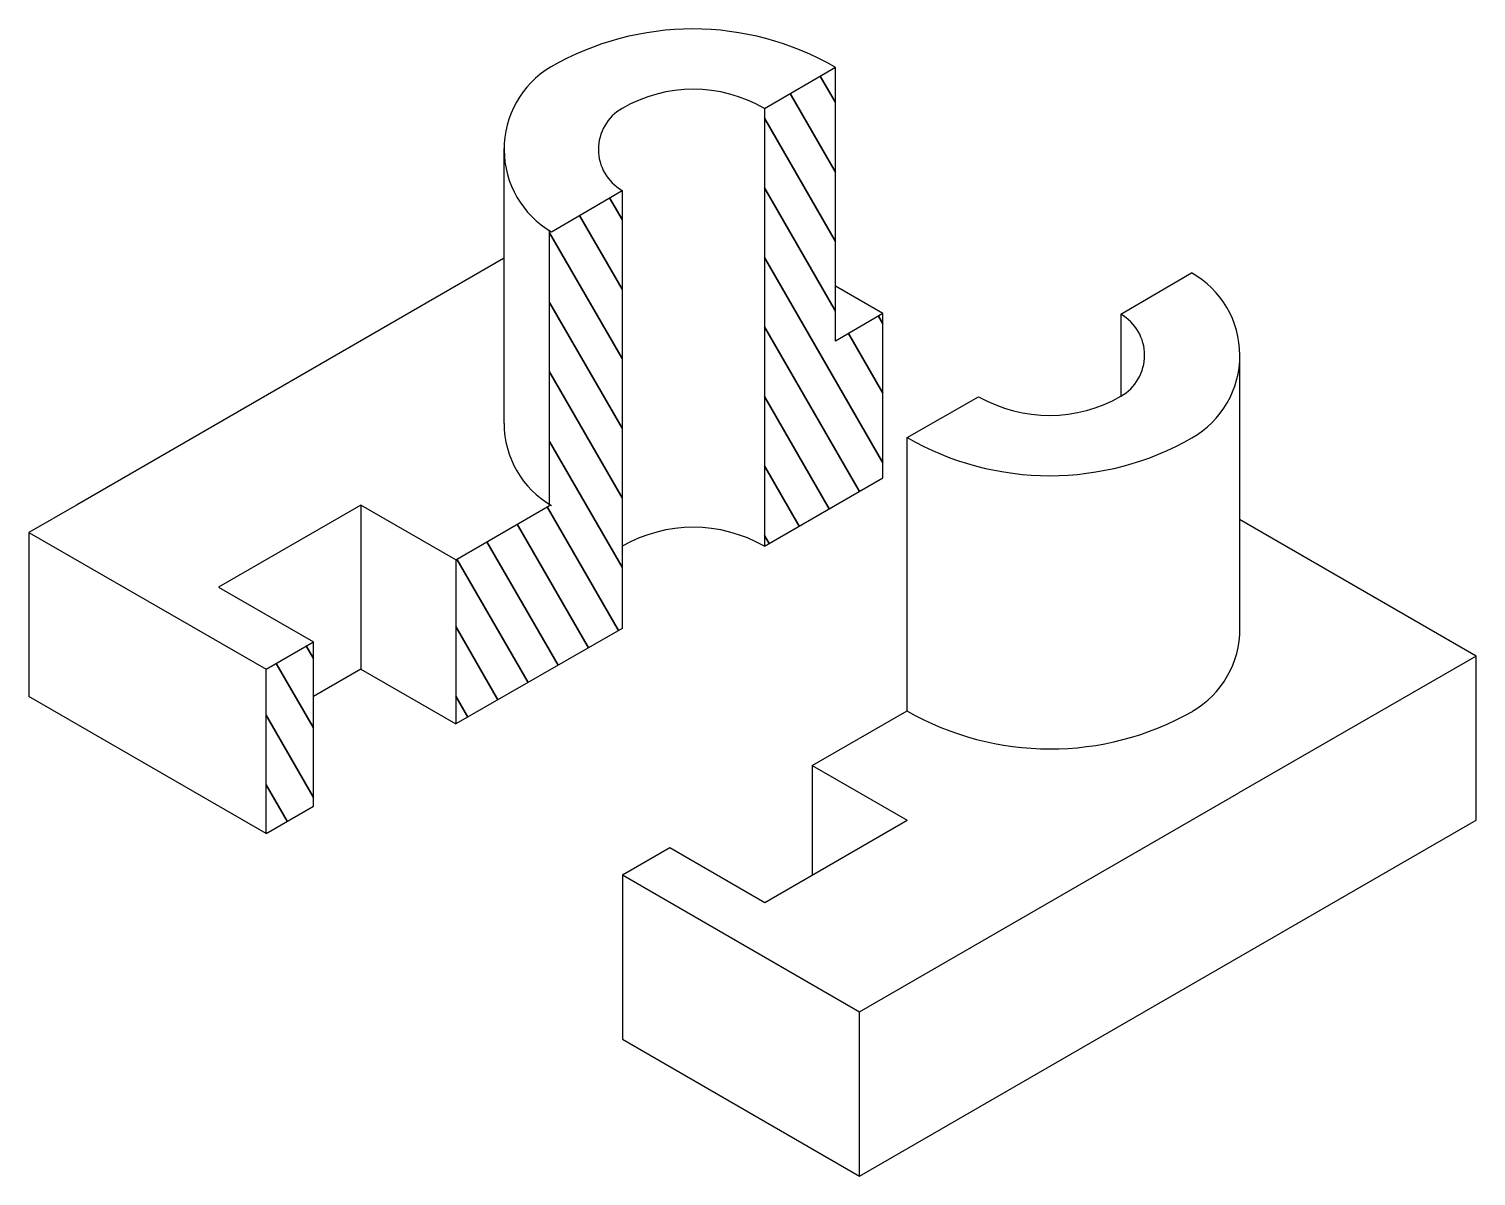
# Model space of a CAD drawing. Header units: millimetres. Extents: x 2338 to 2470, y 2106 to 2211.
import ezdxf

# ---------------------------------------------------------------- set-up
doc = ezdxf.new("R2010")
doc.units = ezdxf.units.MM
doc.linetypes.add('LÍNEAS_OCULTAS2', pattern=[4.7625, 3.175, -1.5875])
doc.layers.add('No Visibles', color=210, linetype='LÍNEAS_OCULTAS2', lineweight=30)

msp = doc.modelspace()

# ---------------------------------------------------------------- hatches: boundary and pattern name
at = {"layer": 'No Visibles'}
h = msp.add_hatch(dxfattribs=at)
h.set_pattern_fill('ANSI31', angle=75)
h.paths.add_polyline_path([(2416.04, 2185.27), (2411.71, 2182.77), (2411.71, 2207.77), (2405.21, 2204.02), (2405.21, 2164.02), (2416.04, 2170.27)])
h = msp.add_hatch(dxfattribs=at)
h.set_pattern_fill('ANSI31', angle=75)
h.paths.add_polyline_path([(2392.22, 2196.52), (2385.59, 2192.64), (2385.59, 2167.74), (2377.02, 2162.79), (2377.02, 2147.79), (2392.22, 2156.52)])
h = msp.add_hatch(dxfattribs=at)
h.set_pattern_fill('ANSI31', angle=75)
h.paths.add_polyline_path([(2364.03, 2155.29), (2359.7, 2152.79), (2359.7, 2137.79), (2364.03, 2140.29)])

# ---------------------------------------------------------------- linework, layer by layer
for p, q in [((2405.21, 2204.02), (2411.71, 2207.77)), ((2411.71, 2182.77), (2411.71, 2207.77)), ((2405.21, 2204.02), (2405.21, 2164.02)), ((2381.44, 2175.24), (2381.44, 2200.35)), ((2385.77, 2192.74), (2392.22, 2196.52)), ((2392.22, 2196.52), (2392.22, 2156.52)), ((2385.59, 2167.74), (2385.59, 2192.85)), ((2381.39, 2190.31), (2342.38, 2167.79)), ((2437.77, 2185.22), (2444.22, 2189)), ((2416.04, 2185.27), (2411.71, 2187.77)), ((2416.04, 2185.27), (2411.71, 2182.77)), ((2416.04, 2170.27), (2416.04, 2185.27)), ((2437.77, 2185.22), (2437.77, 2177.72)), ((2448.63, 2156.45), (2448.63, 2181.47)), ((2418.24, 2173.95), (2424.77, 2177.67)), ((2418.24, 2149), (2418.24, 2173.95)), ((2405.21, 2164.02), (2416.04, 2170.27)), ((2342.38, 2167.79), (2338.05, 2165.29)), ((2368.36, 2167.79), (2355.37, 2160.29)), ((2377.02, 2162.79), (2368.36, 2167.79)), ((2368.36, 2167.79), (2368.36, 2152.79)), ((2377.02, 2162.79), (2385.59, 2167.74)), ((2470.2, 2154), (2448.6, 2166.47)), ((2338.05, 2165.29), (2338.05, 2150.29)), ((2338.05, 2165.29), (2359.7, 2152.79)), ((2377.02, 2162.79), (2377.02, 2147.79)), ((2355.37, 2160.29), (2364.03, 2155.29)), ((2392.22, 2156.52), (2377.02, 2147.79)), ((2359.7, 2152.79), (2364.03, 2155.29)), ((2364.03, 2140.29), (2364.03, 2155.29)), ((2359.7, 2137.79), (2359.7, 2152.79)), ((2368.36, 2152.79), (2364.03, 2150.29)), ((2368.36, 2152.79), (2377.02, 2147.79)), ((2470.2, 2154), (2448.55, 2141.5)), ((2470.2, 2139), (2470.2, 2154)), ((2359.7, 2137.79), (2338.05, 2150.29)), ((2409.58, 2144), (2418.24, 2149)), ((2409.58, 2144), (2418.24, 2139)), ((2409.58, 2144), (2409.58, 2134)), ((2413.91, 2121.5), (2448.55, 2141.5)), ((2359.7, 2137.79), (2364.03, 2140.29)), ((2405.25, 2131.5), (2418.24, 2139)), ((2413.91, 2106.5), (2470.2, 2139)), ((2392.26, 2134), (2396.59, 2136.5)), ((2396.59, 2136.5), (2405.25, 2131.5)), ((2392.26, 2134), (2413.91, 2121.5)), ((2392.26, 2134), (2392.26, 2119)), ((2413.91, 2106.5), (2413.91, 2121.5)), ((2392.26, 2119), (2413.91, 2106.5))]:
    msp.add_line(p, q)
for centre, radius, start, end in [((2398.67, 2185.29), 25.98, 60, 120), ((2390.19, 2200.29), 8.75, 120.9904, 239.6669), ((2398.71, 2192.77), 12.99, 60, 120), ((2394.38, 2200.27), 4.33, 120, 240), ((2439.97, 2181.45), 8.66, 299.676, 60.6531), ((2435.6, 2181.47), 4.33, 300, 60), ((2431.23, 2189.14), 13.16, 240.6351, 299.8075), ((2390.1, 2175.24), 8.66, 180, 240), ((2431.27, 2196.61), 26.14, 240.0946, 299.9054), ((2398.71, 2152.77), 12.99, 60, 120), ((2439.97, 2156.45), 8.66, 300, 0.395), ((2431.31, 2171.82), 26.31, 240.1905, 299.5875)]:
    msp.add_arc(centre, radius, start, end)

doc.saveas('drawing.dxf')
